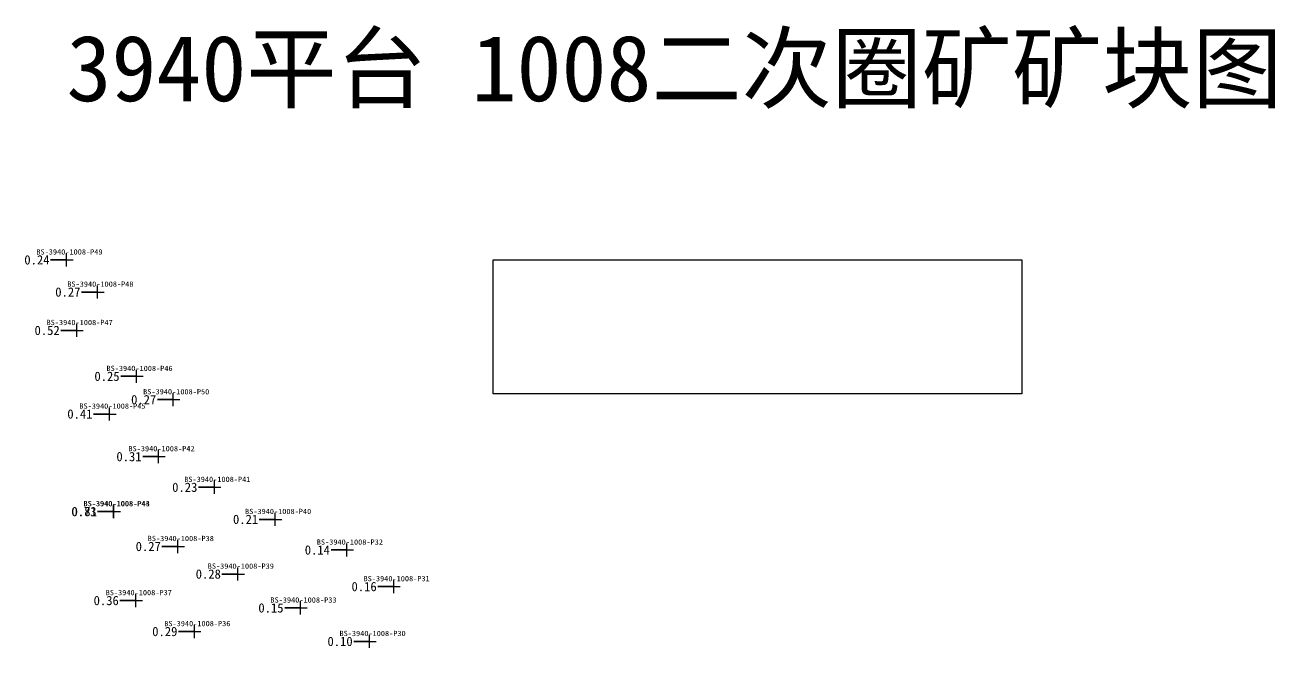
# Model space of a CAD drawing. Header units: metres. Extents: x 470082 to 470177, y 4349717 to 4349825.
# Drawn here: x 470082.1 to 470176.7, y 4349777.4 to 4349824.5 of the extents above; entities that cross this region are included whole.
import ezdxf

# ---------------------------------------------------------------- set-up
doc = ezdxf.new("R2010")
doc.units = ezdxf.units.M
doc.layers.add('点', color=7, linetype='Continuous')
doc.layers.add('钻孔', color=7, linetype='Continuous')
doc.styles.add('CN_TTF', font='simsunb.ttf')
picture_1 = doc.add_image_def('image1.png', size_in_pixel=(1311, 332))

msp = doc.modelspace()

# ---------------------------------------------------------------- linework, layer by layer
at = {"layer": '点', "color": 138, "true_color": 0x004c4c}
for p, q in [((470085.262, 4349806.281), (470085.262, 4349807.281)), ((470084.762, 4349806.781), (470085.762, 4349806.781)), ((470087.104, 4349804.346), (470088.104, 4349804.346)), ((470087.604, 4349803.846), (470087.604, 4349804.846)), ((470085.535, 4349801.444), (470086.535, 4349801.444)), ((470086.035, 4349800.944), (470086.035, 4349801.944)), ((470090.064, 4349797.971), (470091.064, 4349797.971)), ((470090.564, 4349797.471), (470090.564, 4349798.471)), ((470093.338, 4349795.706), (470093.338, 4349796.706)), ((470092.838, 4349796.206), (470093.838, 4349796.206)), ((470088.015, 4349795.119), (470089.015, 4349795.119)), ((470088.515, 4349794.619), (470088.515, 4349795.619)), ((470091.727, 4349791.899), (470092.727, 4349791.899)), ((470092.227, 4349791.399), (470092.227, 4349792.399)), ((470096.447, 4349789.08), (470096.447, 4349790.08)), ((470095.947, 4349789.58), (470096.947, 4349789.58)), ((470088.817, 4349787.242), (470088.817, 4349788.242)), ((470088.84, 4349787.239), (470088.84, 4349788.239)), ((470088.317, 4349787.742), (470089.317, 4349787.742)), ((470088.34, 4349787.739), (470089.34, 4349787.739)), ((470100.548, 4349787.151), (470101.548, 4349787.151)), ((470101.048, 4349786.651), (470101.048, 4349787.651)), ((470093.686, 4349784.604), (470093.686, 4349785.604)), ((470106.476, 4349784.333), (470106.476, 4349785.333)), ((470093.186, 4349785.104), (470094.186, 4349785.104)), ((470105.976, 4349784.833), (470106.976, 4349784.833)), ((470098.226, 4349782.514), (470098.226, 4349783.514)), ((470097.726, 4349783.014), (470098.726, 4349783.014)), ((470110.014, 4349781.567), (470110.014, 4349782.567)), ((470090.505, 4349780.511), (470090.505, 4349781.511)), ((470109.514, 4349782.067), (470110.514, 4349782.067)), ((470090.005, 4349781.011), (470091.005, 4349781.011)), ((470102.967, 4349779.952), (470102.967, 4349780.952)), ((470102.467, 4349780.452), (470103.467, 4349780.452)), ((470094.437, 4349778.668), (470095.437, 4349778.668)), ((470094.937, 4349778.168), (470094.937, 4349779.168)), ((470107.695, 4349777.919), (470108.695, 4349777.919)), ((470108.195, 4349777.419), (470108.195, 4349778.419))]:
    msp.add_line(p, q, dxfattribs=at)
at = {"layer": '钻孔', "color": 8, "lineweight": 35}
for p, q in [((470085.262, 4349806.781), (470084.062, 4349806.781)), ((470087.604, 4349804.346), (470086.404, 4349804.346)), ((470090.564, 4349797.971), (470089.364, 4349797.971)), ((470093.338, 4349796.206), (470092.138, 4349796.206)), ((470088.515, 4349795.119), (470087.315, 4349795.119)), ((470092.227, 4349791.899), (470091.027, 4349791.899)), ((470096.447, 4349789.58), (470095.247, 4349789.58)), ((470101.048, 4349787.151), (470099.848, 4349787.151)), ((470093.686, 4349785.104), (470092.486, 4349785.104)), ((470106.476, 4349784.833), (470105.276, 4349784.833)), ((470098.226, 4349783.014), (470097.026, 4349783.014)), ((470110.014, 4349782.067), (470108.814, 4349782.067)), ((470090.505, 4349781.011), (470089.305, 4349781.011)), ((470102.967, 4349780.452), (470101.767, 4349780.452)), ((470094.937, 4349778.668), (470093.737, 4349778.668)), ((470108.195, 4349777.919), (470106.995, 4349777.919))]:
    msp.add_line(p, q, dxfattribs=at)
at = {"layer": '钻孔', "color": 4, "lineweight": 35}
for p, q in [((470086.035, 4349801.444), (470084.835, 4349801.444)), ((470088.817, 4349787.742), (470087.617, 4349787.742)), ((470088.84, 4349787.739), (470087.64, 4349787.739))]:
    msp.add_line(p, q, dxfattribs=at)

# ---------------------------------------------------------------- texts
at = {"color": 7, "style": 'CN_TTF'}
msp.add_text('3940平台 1008二次圈矿矿块图', height=5, dxfattribs=at).set_placement((470085.262, 4349818.781))
at = {"layer": '钻孔', "color": 8, "style": 'CN_TTF'}
for s, p in [('0.24', (470082.072, 4349806.431)), ('0.27', (470084.414, 4349803.996)), ('0.25', (470087.374, 4349797.621)), ('0.27', (470090.148, 4349795.856)), ('0.41', (470085.325, 4349794.769)), ('0.31', (470089.037, 4349791.549)), ('0.23', (470093.257, 4349789.23)), ('0.21', (470097.858, 4349786.801)), ('0.27', (470090.496, 4349784.754)), ('0.14', (470103.286, 4349784.483)), ('0.28', (470095.036, 4349782.664)), ('0.16', (470106.824, 4349781.717)), ('0.36', (470087.315, 4349780.661)), ('0.15', (470099.777, 4349780.102)), ('0.29', (470091.747, 4349778.318)), ('0.10', (470105.005, 4349777.569))]:
    msp.add_text(s, height=0.7, dxfattribs=at).set_placement(p)
at = {"layer": '钻孔', "color": 138, "true_color": 0x004c4c, "style": 'CN_TTF'}
for s, p in [('BS-3940-1008-P49', (470082.982, 4349807.181)), ('BS-3940-1008-P48', (470085.324, 4349804.746)), ('BS-3940-1008-P47', (470083.755, 4349801.844)), ('BS-3940-1008-P46', (470088.284, 4349798.371)), ('BS-3940-1008-P50', (470091.058, 4349796.606)), ('BS-3940-1008-P45', (470086.235, 4349795.519)), ('BS-3940-1008-P42', (470089.947, 4349792.299)), ('BS-3940-1008-P41', (470094.167, 4349789.98)), ('BS-3940-1008-P44', (470086.537, 4349788.142)), ('BS-3940-1008-P43', (470086.56, 4349788.139)), ('BS-3940-1008-P40', (470098.768, 4349787.551)), ('BS-3940-1008-P38', (470091.406, 4349785.504)), ('BS-3940-1008-P32', (470104.196, 4349785.233)), ('BS-3940-1008-P39', (470095.946, 4349783.414)), ('BS-3940-1008-P31', (470107.734, 4349782.467)), ('BS-3940-1008-P37', (470088.225, 4349781.411)), ('BS-3940-1008-P33', (470100.687, 4349780.852)), ('BS-3940-1008-P36', (470092.657, 4349779.068)), ('BS-3940-1008-P30', (470105.915, 4349778.319))]:
    msp.add_text(s, height=0.4, dxfattribs=at).set_placement(p)
at = {"layer": '钻孔', "color": 4, "style": 'CN_TTF'}
for s, p in [('0.52', (470082.845, 4349801.094)), ('0.73', (470085.627, 4349787.392)), ('0.81', (470085.65, 4349787.389))]:
    msp.add_text(s, height=0.7, dxfattribs=at).set_placement(p)

# ---------------------------------------------------------------- pictures from other files: only their frames are drawn
image = msp.add_image(picture_1, insert=(470117.541, 4349796.651), size_in_units=(40, 10.13))

doc.saveas('drawing.dxf')
